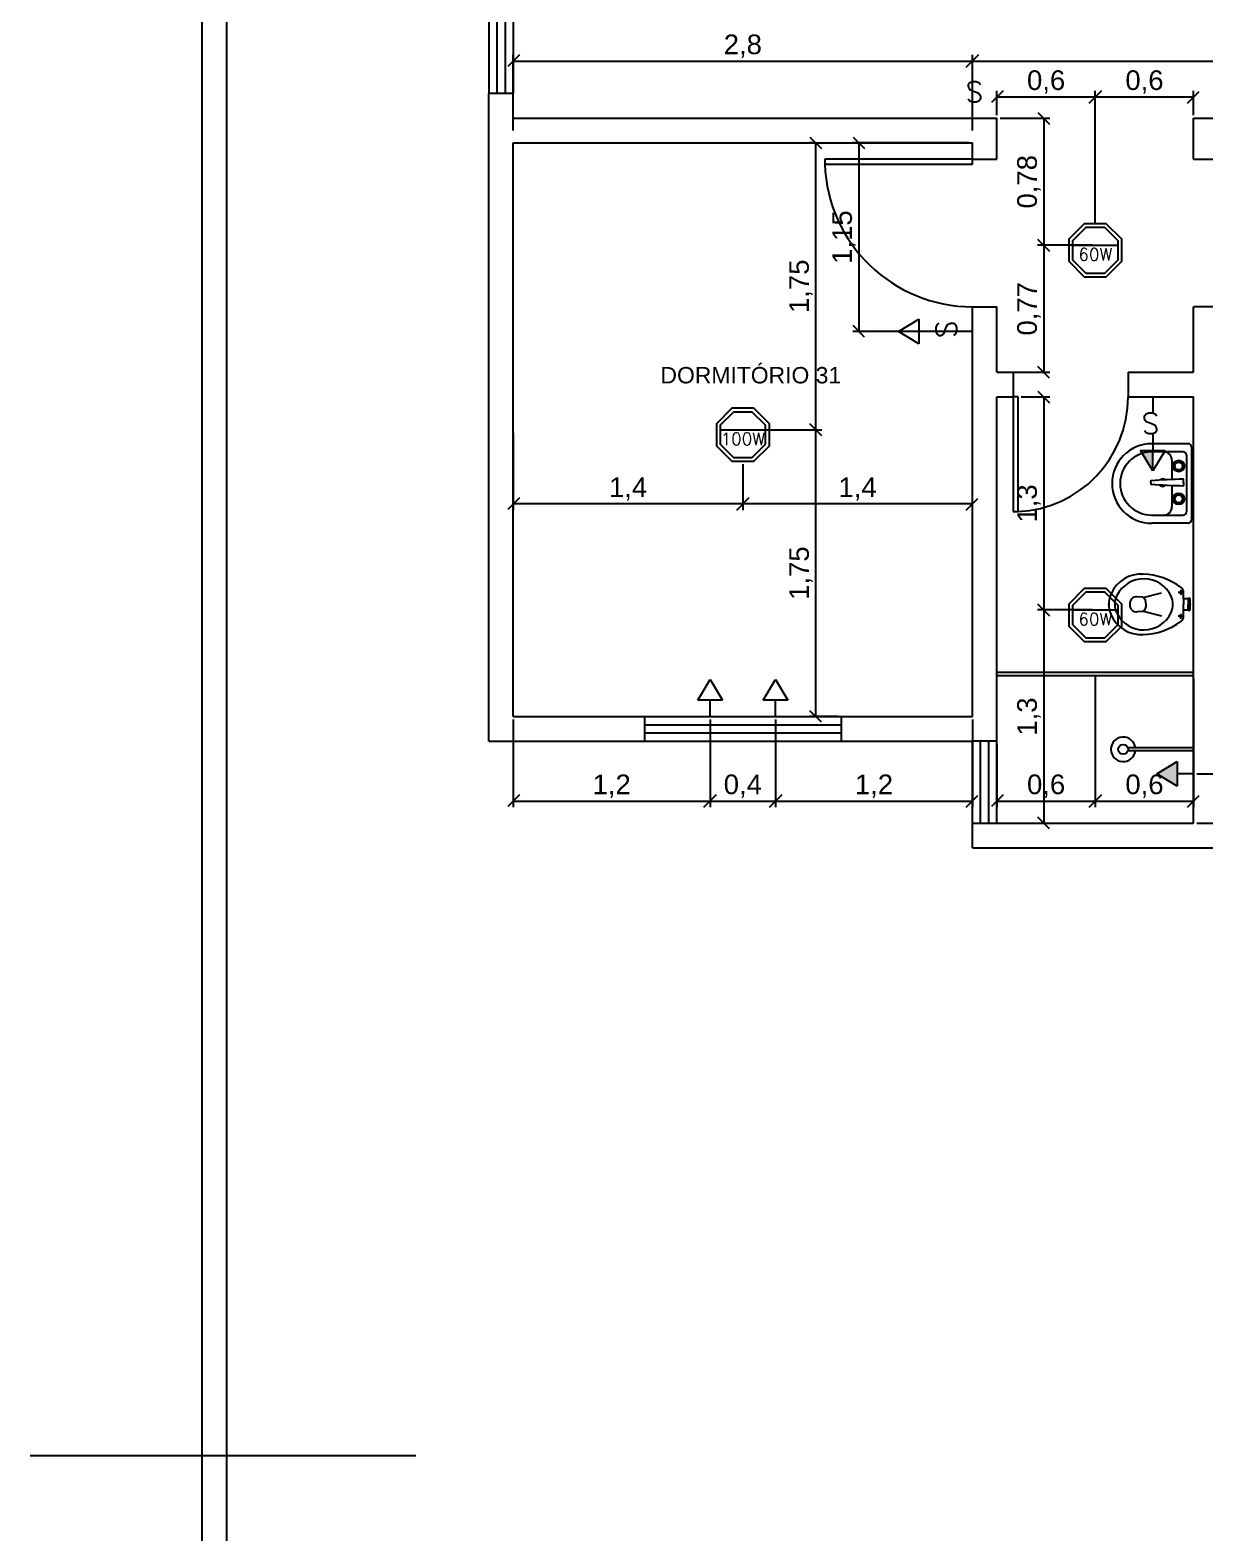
# Model space of a CAD drawing. Header units: millimetres. Extents: x 562 to 1062, y -27 to 300.
# Drawn here: x 649.31 to 656.48, y 239.3 to 248.46 of the extents above; entities that cross this region are included whole.
import ezdxf
from ezdxf.enums import TextEntityAlignment as Align

# ---------------------------------------------------------------- set-up
doc = ezdxf.new("R2010")
doc.units = ezdxf.units.MM
doc.header["$LTSCALE"] = 0.04
doc.linetypes.add('ACAD_ISO03W100', pattern=[30, 12, -18])
for name, color, linetype in [('01', 1, 'Continuous'), ('02', 2, 'Continuous'), ('03', 3, 'Continuous'), ('05', 5, 'Continuous'), ('2', 2, 'Continuous'), ('BAN', 11, 'Continuous'), ('LUMINAR', 2, 'Continuous'), ('TERRENO', 30, 'Continuous'), ('TRACEJADO', 7, 'ACAD_ISO03W100')]:
    doc.layers.add(name, color=color, linetype=linetype)
doc.styles.add('SIMPLEX', font='SIMPLEX.SHX')
doc.styles.get("Standard").update_dxf_attribs({"font": 'arial.ttf'})
doc.dimstyles.new('ISO-25', dxfattribs={"dimscale": 0.03, "dimtxt": 4, "dimasz": 2.5, "dimexe": 1.25, "dimexo": 0.625, "dimtad": 1, "dimtxsty": 'Standard', "dimblk": 'OBLIQUE', "dimcen": 2.5, "dimadec": 3, "dimazin": 0, "dimtfac": 1, "dimtmove": 0, "dimatfit": 3, "dimldrblk": 'OBLIQUE', "dimfxl": 1, "dimarcsym": 0})

# ---------------------------------------------------------------- blocks, each defined once
blk = doc.blocks.new('_Oblique')
at = {"layer": 'TRACEJADO', "color": 0, "lineweight": -2}
blk.add_line((-0.5, -0.5), (0.5, 0.5), dxfattribs=at)
blk = doc.blocks.new('*D120')
at = {"layer": 'BAN', "color": 0, "lineweight": -2}
for p, q in [((652.2582, 244.257), (652.2582, 243.7225)), ((653.4582, 244.257), (653.4582, 243.7225)), ((652.2582, 243.76), (653.4582, 243.76))]:
    blk.add_line(p, q, dxfattribs=at)
at = {"layer": 'Defpoints', "color": 0}
for p in [(652.2582, 244.2757), (653.4582, 244.2757), (653.4582, 243.76)]:
    blk.add_point(p, dxfattribs=at)
at = {"layer": 'BAN', "color": 0, "lineweight": -2, "xscale": 0.075, "yscale": 0.075, "zscale": 0.075, "rotation": 180}
blk.add_blockref('_Oblique', (652.2582, 243.76), dxfattribs=at)
at = {"layer": 'BAN', "color": 0, "lineweight": -2, "xscale": 0.075, "yscale": 0.075, "zscale": 0.075}
blk.add_blockref('_Oblique', (653.4582, 243.76), dxfattribs=at)
at = {"layer": 'BAN', "color": 0, "insert": (652.8582, 243.8509), "char_height": 0.12, "attachment_point": 5}
blk.add_mtext('1,2', dxfattribs=at)
blk = doc.blocks.new('*D121')
at = {"layer": 'BAN', "color": 0}
for p, q in [((653.4582, 244.257), (653.4582, 243.7225)), ((653.8582, 244.257), (653.8582, 243.7225)), ((653.4582, 243.76), (653.8582, 243.76))]:
    blk.add_line(p, q, dxfattribs=at)
at = {"layer": 'Defpoints', "color": 0}
for p in [(653.4582, 244.2757), (653.8582, 244.2757), (653.8582, 243.76)]:
    blk.add_point(p, dxfattribs=at)
at = {"layer": 'BAN', "color": 0, "xscale": 0.075, "yscale": 0.075, "zscale": 0.075, "rotation": 180}
blk.add_blockref('_Oblique', (653.4582, 243.76), dxfattribs=at)
at = {"layer": 'BAN', "color": 0, "xscale": 0.075, "yscale": 0.075, "zscale": 0.075}
blk.add_blockref('_Oblique', (653.8582, 243.76), dxfattribs=at)
at = {"layer": 'BAN', "color": 0, "insert": (653.6582, 243.8509), "char_height": 0.12, "attachment_point": 5}
blk.add_mtext('0,4', dxfattribs=at)
blk = doc.blocks.new('*D122')
at = {"layer": 'BAN', "color": 0}
for p, q in [((653.8582, 244.257), (653.8582, 243.7225)), ((655.0582, 244.257), (655.0582, 243.7225)), ((653.8582, 243.76), (655.0582, 243.76))]:
    blk.add_line(p, q, dxfattribs=at)
at = {"layer": 'Defpoints', "color": 0}
for p in [(653.8582, 244.2757), (655.0582, 244.2757), (655.0582, 243.76)]:
    blk.add_point(p, dxfattribs=at)
at = {"layer": 'BAN', "color": 0, "xscale": 0.075, "yscale": 0.075, "zscale": 0.075, "rotation": 180}
blk.add_blockref('_Oblique', (653.8582, 243.76), dxfattribs=at)
at = {"layer": 'BAN', "color": 0, "xscale": 0.075, "yscale": 0.075, "zscale": 0.075}
blk.add_blockref('_Oblique', (655.0582, 243.76), dxfattribs=at)
at = {"layer": 'BAN', "color": 0, "insert": (654.4582, 243.8509), "char_height": 0.12, "attachment_point": 5}
blk.add_mtext('1,2', dxfattribs=at)
blk = doc.blocks.new('*D123')
at = {"layer": 'BAN', "color": 0, "lineweight": -2}
for p, q in [((653.6582, 245.8146), (653.6582, 245.5353)), ((655.0582, 245.5728), (653.6582, 245.5728)), ((655.0582, 245.5445), (655.0582, 245.6103))]:
    blk.add_line(p, q, dxfattribs=at)
at = {"layer": 'Defpoints', "color": 0}
for p in [(653.6582, 245.8333), (653.6582, 245.5728), (655.0582, 245.5257)]:
    blk.add_point(p, dxfattribs=at)
at = {"layer": 'BAN', "color": 0, "lineweight": -2, "xscale": 0.075, "yscale": 0.075, "zscale": 0.075, "rotation": 180}
blk.add_blockref('_Oblique', (653.6582, 245.5728), dxfattribs=at)
at = {"layer": 'BAN', "color": 0, "lineweight": -2, "xscale": 0.075, "yscale": 0.075, "zscale": 0.075}
blk.add_blockref('_Oblique', (655.0582, 245.5728), dxfattribs=at)
at = {"layer": 'BAN', "color": 0, "insert": (654.3582, 245.6636), "char_height": 0.12, "attachment_point": 5}
blk.add_mtext('1,4', dxfattribs=at)
blk = doc.blocks.new('*D124')
at = {"layer": 'BAN', "color": 0}
for p, q in [((652.2582, 246.007), (652.2582, 245.5353)), ((653.6582, 245.8146), (653.6582, 245.5353)), ((653.6582, 245.5728), (652.2582, 245.5728))]:
    blk.add_line(p, q, dxfattribs=at)
at = {"layer": 'Defpoints', "color": 0}
for p in [(652.2582, 246.0257), (653.6582, 245.8333), (652.2582, 245.5728)]:
    blk.add_point(p, dxfattribs=at)
at = {"layer": 'BAN', "color": 0, "xscale": 0.075, "yscale": 0.075, "zscale": 0.075, "rotation": 180}
blk.add_blockref('_Oblique', (652.2582, 245.5728), dxfattribs=at)
at = {"layer": 'BAN', "color": 0, "xscale": 0.075, "yscale": 0.075, "zscale": 0.075}
blk.add_blockref('_Oblique', (653.6582, 245.5728), dxfattribs=at)
at = {"layer": 'BAN', "color": 0, "insert": (652.9582, 245.6636), "char_height": 0.12, "attachment_point": 5}
blk.add_mtext('1,4', dxfattribs=at)
blk = doc.blocks.new('*D152')
at = {"layer": 'BAN', "color": 0}
for p, q in [((655.8082, 244.527), (655.8082, 243.7225)), ((655.2082, 244.107), (655.2082, 243.7225)), ((655.2082, 243.76), (655.8082, 243.76))]:
    blk.add_line(p, q, dxfattribs=at)
at = {"layer": 'Defpoints', "color": 0}
for p in [(655.8082, 244.5457), (655.2082, 244.1257), (655.8082, 243.76)]:
    blk.add_point(p, dxfattribs=at)
at = {"layer": 'BAN', "color": 0, "xscale": 0.075, "yscale": 0.075, "zscale": 0.075, "rotation": 180}
blk.add_blockref('_Oblique', (655.2082, 243.76), dxfattribs=at)
at = {"layer": 'BAN', "color": 0, "xscale": 0.075, "yscale": 0.075, "zscale": 0.075}
blk.add_blockref('_Oblique', (655.8082, 243.76), dxfattribs=at)
at = {"layer": 'BAN', "color": 0, "insert": (655.5082, 243.8509), "char_height": 0.12, "attachment_point": 5}
blk.add_mtext('0,6', dxfattribs=at)
blk = doc.blocks.new('*D153')
at = {"layer": 'BAN', "color": 0}
for p, q in [((655.8082, 244.527), (655.8082, 243.7225)), ((656.4082, 244.507), (656.4082, 243.7225)), ((655.8082, 243.76), (656.4082, 243.76))]:
    blk.add_line(p, q, dxfattribs=at)
at = {"layer": 'Defpoints', "color": 0}
for p in [(655.8082, 244.5457), (656.4082, 244.5257), (656.4082, 243.76)]:
    blk.add_point(p, dxfattribs=at)
at = {"layer": 'BAN', "color": 0, "xscale": 0.075, "yscale": 0.075, "zscale": 0.075, "rotation": 180}
blk.add_blockref('_Oblique', (655.8082, 243.76), dxfattribs=at)
at = {"layer": 'BAN', "color": 0, "xscale": 0.075, "yscale": 0.075, "zscale": 0.075}
blk.add_blockref('_Oblique', (656.4082, 243.76), dxfattribs=at)
at = {"layer": 'BAN', "color": 0, "insert": (656.1082, 243.8509), "char_height": 0.12, "attachment_point": 5}
blk.add_mtext('0,6', dxfattribs=at)
blk = doc.blocks.new('*D240')
at = {"layer": 'BAN', "color": 0, "lineweight": -2}
for p, q in [((653.677, 246.0257), (654.1405, 246.0257)), ((654.103, 244.2757), (654.103, 246.0257)), ((654.2395, 244.2757), (654.0655, 244.2757))]:
    blk.add_line(p, q, dxfattribs=at)
at = {"layer": 'Defpoints', "color": 0}
for p in [(653.6582, 246.0257), (654.103, 246.0257), (654.2582, 244.2757)]:
    blk.add_point(p, dxfattribs=at)
at = {"layer": 'BAN', "color": 0, "lineweight": -2, "xscale": 0.075, "yscale": 0.075, "zscale": 0.075}
for p, rotation in [((654.103, 246.0257), 90), ((654.103, 244.2757), 270)]:
    blk.add_blockref('_Oblique', p, dxfattribs=dict(at, rotation=rotation))
at = {"layer": 'BAN', "color": 0, "insert": (654.0121, 245.1507), "char_height": 0.12, "attachment_point": 5, "rotation": 90}
blk.add_mtext('1,75', dxfattribs=at)
blk = doc.blocks.new('*D241')
at = {"layer": 'BAN', "color": 0}
for p, q in [((654.0842, 247.7757), (654.0655, 247.7757)), ((654.103, 246.0257), (654.103, 247.7757)), ((653.677, 246.0257), (654.1405, 246.0257))]:
    blk.add_line(p, q, dxfattribs=at)
at = {"layer": 'Defpoints', "color": 0}
for p in [(654.103, 247.7757), (654.103, 247.7757), (653.6582, 246.0257)]:
    blk.add_point(p, dxfattribs=at)
at = {"layer": 'BAN', "color": 0, "xscale": 0.075, "yscale": 0.075, "zscale": 0.075}
for p, rotation in [((654.103, 247.7757), 90), ((654.103, 246.0257), 270)]:
    blk.add_blockref('_Oblique', p, dxfattribs=dict(at, rotation=rotation))
at = {"layer": 'BAN', "color": 0, "insert": (654.0121, 246.9007), "char_height": 0.12, "attachment_point": 5, "rotation": 90}
blk.add_mtext('1,75', dxfattribs=at)
blk = doc.blocks.new('*D242')
at = {"layer": 'BAN', "color": 0, "lineweight": -2}
for p, q in [((655.0395, 247.7757), (654.3283, 247.7757)), ((654.3658, 247.7757), (654.3658, 246.6257)), ((655.0395, 246.6257), (654.3283, 246.6257))]:
    blk.add_line(p, q, dxfattribs=at)
at = {"layer": 'Defpoints', "color": 0}
for p in [(655.0582, 247.7757), (654.3658, 246.6257), (655.0582, 246.6257)]:
    blk.add_point(p, dxfattribs=at)
at = {"layer": 'BAN', "color": 0, "lineweight": -2, "xscale": 0.075, "yscale": 0.075, "zscale": 0.075}
for p, rotation in [((654.3658, 247.7757), 90), ((654.3658, 246.6257), 270)]:
    blk.add_blockref('_Oblique', p, dxfattribs=dict(at, rotation=rotation))
at = {"layer": 'BAN', "color": 0, "insert": (654.2749, 247.2007), "char_height": 0.12, "attachment_point": 5, "rotation": 90}
blk.add_mtext('1,15', dxfattribs=at)
blk = doc.blocks.new('*D243')
at = {"layer": 'BAN', "color": 0, "lineweight": -2}
for p, q in [((655.227, 247.9257), (655.5312, 247.9257)), ((655.4937, 247.9257), (655.4937, 247.1507)), ((655.7895, 247.1507), (655.4562, 247.1507))]:
    blk.add_line(p, q, dxfattribs=at)
at = {"layer": 'Defpoints', "color": 0}
for p in [(655.2082, 247.9257), (655.4937, 247.1507), (655.8082, 247.1507)]:
    blk.add_point(p, dxfattribs=at)
at = {"layer": 'BAN', "color": 0, "lineweight": -2, "xscale": 0.075, "yscale": 0.075, "zscale": 0.075}
for p, rotation in [((655.4937, 247.9257), 90), ((655.4937, 247.1507), 270)]:
    blk.add_blockref('_Oblique', p, dxfattribs=dict(at, rotation=rotation))
at = {"layer": 'BAN', "color": 0, "insert": (655.4029, 247.5382), "char_height": 0.12, "attachment_point": 5, "rotation": 90}
blk.add_mtext('0,78', dxfattribs=at)
blk = doc.blocks.new('*D244')
at = {"layer": 'BAN', "color": 0}
for p, q in [((655.7895, 247.1507), (655.4562, 247.1507)), ((655.4937, 247.1507), (655.4937, 246.3757)), ((655.227, 246.3757), (655.5312, 246.3757))]:
    blk.add_line(p, q, dxfattribs=at)
at = {"layer": 'Defpoints', "color": 0}
for p in [(655.8082, 247.1507), (655.2082, 246.3757), (655.4937, 246.3757)]:
    blk.add_point(p, dxfattribs=at)
at = {"layer": 'BAN', "color": 0, "xscale": 0.075, "yscale": 0.075, "zscale": 0.075}
for p, rotation in [((655.4937, 247.1507), 90), ((655.4937, 246.3757), 270)]:
    blk.add_blockref('_Oblique', p, dxfattribs=dict(at, rotation=rotation))
at = {"layer": 'BAN', "color": 0, "insert": (655.4029, 246.7632), "char_height": 0.12, "attachment_point": 5, "rotation": 90}
blk.add_mtext('0,77', dxfattribs=at)
blk = doc.blocks.new('*D245')
at = {"layer": 'BAN', "color": 0, "lineweight": -2}
for p, q in [((656.427, 243.9257), (656.8672, 243.9257)), ((656.8297, 243.9257), (656.8297, 243.6257)), ((656.427, 243.6257), (656.8672, 243.6257))]:
    blk.add_line(p, q, dxfattribs=at)
at = {"layer": 'Defpoints', "color": 0}
for p in [(656.4082, 243.9257), (656.4082, 243.6257), (656.8297, 243.6257)]:
    blk.add_point(p, dxfattribs=at)
at = {"layer": 'BAN', "color": 0, "lineweight": -2, "xscale": 0.075, "yscale": 0.075, "zscale": 0.075}
for p, rotation in [((656.8297, 243.9257), 90), ((656.8297, 243.6257), 270)]:
    blk.add_blockref('_Oblique', p, dxfattribs=dict(at, rotation=rotation))
at = {"layer": 'BAN', "color": 0, "insert": (656.7388, 243.7757), "char_height": 0.12, "attachment_point": 5, "rotation": 90}
blk.add_mtext('0,3', dxfattribs=at)
blk = doc.blocks.new('*D246')
at = {"layer": 'BAN', "color": 0, "lineweight": -2}
for p, q in [((655.2082, 247.9445), (655.2082, 248.0934)), ((655.2082, 248.0559), (655.8082, 248.0559)), ((655.8082, 247.2773), (655.8082, 248.0934))]:
    blk.add_line(p, q, dxfattribs=at)
at = {"layer": 'Defpoints', "color": 0}
for p in [(655.8082, 248.0559), (655.2082, 247.9257), (655.8082, 247.2586)]:
    blk.add_point(p, dxfattribs=at)
at = {"layer": 'BAN', "color": 0, "lineweight": -2, "xscale": 0.075, "yscale": 0.075, "zscale": 0.075, "rotation": 180}
blk.add_blockref('_Oblique', (655.2082, 248.0559), dxfattribs=at)
at = {"layer": 'BAN', "color": 0, "lineweight": -2, "xscale": 0.075, "yscale": 0.075, "zscale": 0.075}
blk.add_blockref('_Oblique', (655.8082, 248.0559), dxfattribs=at)
at = {"layer": 'BAN', "color": 0, "insert": (655.5082, 248.1468), "char_height": 0.12, "attachment_point": 5}
blk.add_mtext('0,6', dxfattribs=at)
blk = doc.blocks.new('*D247')
at = {"layer": 'BAN', "color": 0}
for p, q in [((655.8082, 247.2773), (655.8082, 248.0934)), ((655.8082, 248.0559), (656.4082, 248.0559)), ((656.4082, 247.9445), (656.4082, 248.0934))]:
    blk.add_line(p, q, dxfattribs=at)
at = {"layer": 'Defpoints', "color": 0}
for p in [(656.4082, 248.0559), (656.4082, 247.9257), (655.8082, 247.2586)]:
    blk.add_point(p, dxfattribs=at)
at = {"layer": 'BAN', "color": 0, "xscale": 0.075, "yscale": 0.075, "zscale": 0.075, "rotation": 180}
blk.add_blockref('_Oblique', (655.8082, 248.0559), dxfattribs=at)
at = {"layer": 'BAN', "color": 0, "xscale": 0.075, "yscale": 0.075, "zscale": 0.075}
blk.add_blockref('_Oblique', (656.4082, 248.0559), dxfattribs=at)
at = {"layer": 'BAN', "color": 0, "insert": (656.1082, 248.1468), "char_height": 0.12, "attachment_point": 5}
blk.add_mtext('0,6', dxfattribs=at)
blk = doc.blocks.new('*D249')
at = {"layer": 'BAN', "color": 0, "lineweight": -2}
for p, q in [((652.2582, 247.8517), (652.2582, 248.3119)), ((655.0582, 247.8517), (655.0582, 248.3119)), ((652.2582, 248.2744), (655.0582, 248.2744))]:
    blk.add_line(p, q, dxfattribs=at)
at = {"layer": 'Defpoints', "color": 0}
for p in [(655.0582, 248.2744), (652.2582, 247.833), (655.0582, 247.833)]:
    blk.add_point(p, dxfattribs=at)
at = {"layer": 'BAN', "color": 0, "lineweight": -2, "xscale": 0.075, "yscale": 0.075, "zscale": 0.075, "rotation": 180}
blk.add_blockref('_Oblique', (652.2582, 248.2744), dxfattribs=at)
at = {"layer": 'BAN', "color": 0, "lineweight": -2, "xscale": 0.075, "yscale": 0.075, "zscale": 0.075}
blk.add_blockref('_Oblique', (655.0582, 248.2744), dxfattribs=at)
at = {"layer": 'BAN', "color": 0, "insert": (653.6582, 248.3653), "char_height": 0.12, "attachment_point": 5}
blk.add_mtext('2,8', dxfattribs=at)
blk = doc.blocks.new('*D250')
at = {"layer": 'BAN', "color": 0}
for p, q in [((655.0582, 247.8517), (655.0582, 248.3119)), ((661.3682, 248.0767), (661.3682, 248.3119)), ((655.0582, 248.2744), (661.3682, 248.2744))]:
    blk.add_line(p, q, dxfattribs=at)
at = {"layer": 'Defpoints', "color": 0}
for p in [(661.3682, 248.2744), (661.3682, 248.058), (655.0582, 247.833)]:
    blk.add_point(p, dxfattribs=at)
at = {"layer": 'BAN', "color": 0, "xscale": 0.075, "yscale": 0.075, "zscale": 0.075, "rotation": 180}
blk.add_blockref('_Oblique', (655.0582, 248.2744), dxfattribs=at)
at = {"layer": 'BAN', "color": 0, "xscale": 0.075, "yscale": 0.075, "zscale": 0.075}
blk.add_blockref('_Oblique', (661.3682, 248.2744), dxfattribs=at)
at = {"layer": 'BAN', "color": 0, "insert": (658.2132, 248.3653), "char_height": 0.12, "attachment_point": 5}
blk.add_mtext('6,31', dxfattribs=at)
blk = doc.blocks.new('*D262')
at = {"layer": 'BAN', "color": 0}
for p, q in [((655.357, 246.2257), (655.5312, 246.2257)), ((655.4937, 246.2257), (655.4937, 244.9257)), ((655.7895, 244.9257), (655.4562, 244.9257))]:
    blk.add_line(p, q, dxfattribs=at)
at = {"layer": 'Defpoints', "color": 0}
for p in [(655.3382, 246.2257), (655.4937, 244.9257), (655.8082, 244.9257)]:
    blk.add_point(p, dxfattribs=at)
at = {"layer": 'BAN', "color": 0, "xscale": 0.075, "yscale": 0.075, "zscale": 0.075}
for p, rotation in [((655.4937, 246.2257), 90), ((655.4937, 244.9257), 270)]:
    blk.add_blockref('_Oblique', p, dxfattribs=dict(at, rotation=rotation))
at = {"layer": 'BAN', "color": 0, "insert": (655.4029, 245.5757), "char_height": 0.12, "attachment_point": 5, "rotation": 90}
blk.add_mtext('1,3', dxfattribs=at)
blk = doc.blocks.new('*D263')
at = {"layer": 'BAN', "color": 0}
for p, q in [((655.7895, 244.9257), (655.4562, 244.9257)), ((655.4937, 244.9257), (655.4937, 243.6257)), ((655.227, 243.6257), (655.5312, 243.6257))]:
    blk.add_line(p, q, dxfattribs=at)
at = {"layer": 'Defpoints', "color": 0}
for p in [(655.8082, 244.9257), (655.2082, 243.6257), (655.4937, 243.6257)]:
    blk.add_point(p, dxfattribs=at)
at = {"layer": 'BAN', "color": 0, "xscale": 0.075, "yscale": 0.075, "zscale": 0.075}
for p, rotation in [((655.4937, 244.9257), 90), ((655.4937, 243.6257), 270)]:
    blk.add_blockref('_Oblique', p, dxfattribs=dict(at, rotation=rotation))
at = {"layer": 'BAN', "color": 0, "insert": (655.4029, 244.2757), "char_height": 0.12, "attachment_point": 5, "rotation": 90}
blk.add_mtext('1,3', dxfattribs=at)

msp = doc.modelspace()

# ---------------------------------------------------------------- hatches: boundary and pattern name
at = {"layer": '03'}
h = msp.add_hatch(color=256, dxfattribs=at)
h.paths.add_polyline_path([(656.1586, 245.7743), (656.1586, 245.89), (656.0913, 245.89, 0.010312), (656.0892, 245.8899)])
h.paths.add_polyline_path([(656.0892, 245.89), (656.1586, 245.89), (656.1586, 245.8993), (656.0836, 245.8993)])
msp.add_hatch(color=256, dxfattribs=at).paths.add_polyline_path([(656.3082, 244.0007), (656.1832, 243.9257), (656.3082, 243.8507)])

# ---------------------------------------------------------------- linework, layer by layer
for p, q in [((656.0977, 245.0033), (656.0645, 245.0057)), ((656.1005, 245.0013), (656.2126, 245.0306)), ((656.3451, 245.0327), (656.3144, 245.0327)), ((656.3297, 245.048), (656.3297, 245.0173)), ((656.3467, 244.9919), (656.3467, 244.9601)), ((656.3754, 244.9919), (656.3754, 244.9601)), ((656.0977, 244.9171), (656.0645, 244.9145)), ((656.1009, 244.9189), (656.2126, 244.8896)), ((656.3297, 244.8722), (656.3297, 244.9029)), ((656.3467, 244.9284), (656.3467, 244.9601)), ((656.3754, 244.9284), (656.3754, 244.9601)), ((656.3451, 244.8876), (656.3144, 244.8876))]:
    msp.add_line(p, q)
msp.add_lwpolyline([(656.3756, 244.9268, 0.868852), (656.3867, 244.9284), (656.3867, 244.9601), (656.3867, 244.9919, 0.868852), (656.3756, 244.9935), (656.3469, 244.9935), (656.3469, 245.0339, 0.237631), (656.3324, 245.0627, 0.148029), (656.0998, 245.1449, 0.31016), (655.9046, 245.0253, 0.21646), (655.9046, 244.895, 0.30817), (656.0998, 244.7753, 0.152934), (656.3324, 244.8576, 0.237634), (656.3469, 244.8863), (656.3469, 244.9268), (656.3756, 244.9268)], format="xyb")
for centre in [(656.3297, 245.0327), (656.3297, 244.8876)]:
    msp.add_circle(centre, 0.00512)
for centre, radius, start, end in [((656.1043, 244.9329), 0.1833, 24.91383, 153.90168), ((656.0413, 244.9601), 0.1148, 152.27758, 207.72242), ((656.0599, 244.9648), 0.0412, 83.55086, 186.44914), ((656.0718, 244.965), 0.0462, 353.95898, 55.98621), ((656.1643, 244.9601), 0.1175, 334.82339, 25.17661), ((656.1043, 244.9873), 0.1833, 206.06623, 335.11826), ((656.0597, 244.9554), 0.0411, 173.38385, 276.61615), ((656.08, 244.9516), 0.0388, 297.15347, 12.77412)]:
    msp.add_arc(centre, radius, start, end)
at = {"color": 0, "linetype": 'ByBlock'}
for p in [(656.0911, 245.1451), (655.8904, 244.9601), (655.8904, 244.9601), (656.3867, 244.9601), (656.0911, 244.7751)]:
    msp.add_point(p, dxfattribs=at)
at = {"layer": '01'}
for p, q in [((656.3752, 245.94), (656.1527, 245.94)), ((656.3952, 245.92), (656.3952, 245.475)), ((656.344, 245.89), (656.1527, 245.89)), ((656.2752, 245.84), (656.2752, 245.7219)), ((656.364, 245.87), (656.364, 245.5244)), ((656.3468, 245.7039), (656.3468, 245.7219)), ((656.1468, 245.7039), (656.1468, 245.7121)), ((656.1468, 245.7039), (656.1468, 245.6957)), ((656.2752, 245.6859), (656.2752, 245.5544)), ((656.3468, 245.7039), (656.3468, 245.6859)), ((656.1527, 245.5044), (656.2252, 245.5044)), ((656.3752, 245.455), (656.1527, 245.455)), ((656.2252, 245.5044), (656.344, 245.5044)), ((655.2082, 244.5457), (656.4082, 244.5457)), ((655.2082, 244.5257), (656.4082, 244.5257)), ((656.4082, 244.0857), (656.0065, 244.0857)), ((656.4082, 244.0657), (656.0065, 244.0657)), ((651.6632, 239.7649), (649.3104, 239.7649))]:
    msp.add_line(p, q, dxfattribs=at)
for centre, radius in [((656.3168, 245.8039), 0.035), ((656.3168, 245.8039), 0.025), ((656.3168, 245.8039), 0.024), ((656.3168, 245.6039), 0.035), ((656.3168, 245.6039), 0.025), ((656.3168, 245.6039), 0.024), ((655.9782, 244.0757), 0.03)]:
    msp.add_circle(centre, radius, dxfattribs=at)
for centre, radius, start, end in [((656.1527, 245.6975), 0.2425, 90, 270), ((656.3752, 245.92), 0.02, 0, 90), ((656.1527, 245.6975), 0.193, 90, 270), ((656.2252, 245.84), 0.05, 0, 90), ((656.344, 245.87), 0.02, 0, 90), ((656.389, 242.8745), 2.8497, 90.88971, 94.83899), ((656.2198, 245.7025), 0.0225, 51.07347, 135.77481), ((656.3448, 245.7219), 0.002, 0, 90.88971), ((656.1488, 245.7121), 0.002, 94.83899, 180), ((656.1488, 245.6957), 0.002, 180, 265.16101), ((656.389, 248.5333), 2.8497, 265.16101, 269.11029), ((656.2198, 245.7025), 0.0225, 214.38191, 318.77663), ((656.3448, 245.6859), 0.002, 269.11029, 0), ((656.2252, 245.5544), 0.05, 270, 0), ((656.344, 245.5244), 0.02, 270, 0), ((656.3752, 245.475), 0.02, 270, 0), ((655.9782, 244.0757), 0.075, 7.66226, 352.33774)]:
    msp.add_arc(centre, radius, start, end, dxfattribs=at)
at = {"layer": '02'}
for p, q in [((652.1082, 249.2757), (652.1082, 248.0757)), ((652.1582, 249.2757), (652.1582, 248.0757)), ((652.2082, 249.2757), (652.2082, 248.0757)), ((652.2582, 249.2757), (652.2582, 248.0757)), ((655.0582, 247.6457), (655.0582, 247.6757)), ((655.3382, 246.2257), (655.3082, 246.2257)), ((653.0582, 244.2757), (654.2582, 244.2757)), ((653.0582, 244.2257), (654.2582, 244.2257)), ((653.0582, 244.1757), (654.2582, 244.1757)), ((653.0582, 244.1257), (654.2582, 244.1257)), ((655.1082, 243.6257), (655.1082, 244.1257)), ((655.1582, 243.6257), (655.1582, 244.1257))]:
    msp.add_line(p, q, dxfattribs=at)
at = {"layer": '03'}
for p, q in [((655.0582, 247.9257), (655.0582, 248.0257)), ((654.6068, 246.6254), (654.7318, 246.7004)), ((654.7318, 246.7004), (654.7318, 246.5504)), ((654.7318, 246.5504), (654.6068, 246.6254)), ((654.8318, 246.6254), (654.7318, 246.6254)), ((655.0582, 246.6257), (654.9582, 246.6257)), ((656.1582, 246.2257), (656.1582, 246.1257)), ((656.1586, 245.9993), (656.1586, 245.8993)), ((656.1586, 245.7743), (656.0836, 245.8993)), ((656.0836, 245.8993), (656.2336, 245.8993)), ((656.1586, 245.7743), (656.1586, 245.8993)), ((656.2336, 245.8993), (656.1586, 245.7743)), ((653.3832, 244.3757), (653.4582, 244.5007)), ((653.4582, 244.5007), (653.5332, 244.3757)), ((653.7832, 244.3757), (653.8582, 244.5007)), ((653.8582, 244.5007), (653.9332, 244.3757)), ((653.5332, 244.3757), (653.3832, 244.3757)), ((653.4582, 244.2757), (653.4582, 244.3757)), ((653.9332, 244.3757), (653.7832, 244.3757)), ((653.8582, 244.2757), (653.8582, 244.3757)), ((656.1832, 243.9257), (656.3082, 244.0007)), ((656.3082, 244.0007), (656.3082, 243.8507)), ((656.3082, 243.8507), (656.1832, 243.9257)), ((656.4082, 243.9257), (656.3082, 243.9257))]:
    msp.add_line(p, q, dxfattribs=at)
for points in [[(655.7413, 247.2817), (655.6466, 247.187), (655.6466, 247.053), (655.7413, 246.9583), (655.8752, 246.9583), (655.9699, 247.053), (655.9699, 247.187), (655.8752, 247.2817)], [(653.5913, 246.1567), (653.4966, 246.062), (653.4966, 245.928), (653.5913, 245.8333), (653.7252, 245.8333), (653.8199, 245.928), (653.8199, 246.062), (653.7252, 246.1567)], [(655.7413, 245.0567), (655.6466, 244.962), (655.6466, 244.828), (655.7413, 244.7333), (655.8752, 244.7333), (655.9699, 244.828), (655.9699, 244.962), (655.8752, 245.0567)]]:
    msp.add_lwpolyline(points, close=True, dxfattribs=at)
at = {"layer": '05'}
for p, q in [((650.3582, 269.7757), (650.3582, 239.7649)), ((650.5082, 269.6257), (650.5082, 239.7649)), ((652.1082, 244.1257), (652.1082, 248.0757)), ((652.2582, 248.0757), (652.1082, 248.0757)), ((652.2582, 248.0757), (652.1082, 248.0757)), ((652.2582, 247.9257), (652.2582, 248.0757)), ((652.2582, 247.9257), (655.2082, 247.9257)), ((655.2082, 247.6757), (655.2082, 247.9257)), ((656.4082, 247.6757), (656.4082, 247.9257)), ((656.4082, 247.9257), (656.5582, 247.9257)), ((652.2582, 244.2757), (652.2582, 247.7757)), ((652.2582, 247.7757), (655.0582, 247.7757)), ((655.0582, 247.6757), (655.0582, 247.7757)), ((655.0582, 247.6757), (655.2082, 247.6757)), ((656.4082, 247.6757), (656.5582, 247.6757)), ((655.0582, 246.7757), (655.2082, 246.7757)), ((655.0582, 244.2757), (655.0582, 246.7757)), ((655.2082, 246.3757), (655.2082, 246.7757)), ((656.5582, 246.7757), (656.4082, 246.7757)), ((656.4082, 246.3757), (656.4082, 246.7757)), ((655.2082, 246.3757), (655.3082, 246.3757)), ((655.3082, 246.3757), (655.3082, 246.2257)), ((656.0082, 246.3757), (656.4082, 246.3757)), ((656.0082, 246.3757), (656.0082, 246.2257)), ((655.2082, 246.2257), (655.3082, 246.2257)), ((655.2082, 243.6257), (655.2082, 246.2257)), ((656.0082, 246.2257), (656.4082, 246.2257)), ((656.4082, 243.6257), (656.4082, 246.2257)), ((652.2582, 244.2757), (653.0582, 244.2757)), ((653.0582, 244.2757), (653.0582, 244.1257)), ((654.2582, 244.2757), (655.0582, 244.2757)), ((654.2582, 244.2757), (654.2582, 244.1257)), ((652.1082, 244.1257), (653.0582, 244.1257)), ((654.2582, 244.1257), (655.0582, 244.1257)), ((655.2082, 244.1257), (655.0582, 244.1257)), ((655.0582, 243.4757), (655.0582, 244.1257)), ((655.0582, 243.6257), (655.2082, 243.6257)), ((655.2082, 243.6257), (656.4082, 243.6257)), ((655.0582, 243.4757), (656.5582, 243.4757))]:
    msp.add_line(p, q, dxfattribs=at)
at = {"layer": '2'}
for p, q in [((655.0582, 247.6757), (654.1582, 247.6757)), ((654.1582, 247.6757), (654.1582, 247.6457)), ((654.1582, 247.6457), (655.0582, 247.6457)), ((655.3082, 246.2257), (655.3082, 245.5257)), ((655.3382, 245.5257), (655.3382, 246.2257)), ((655.3082, 245.5257), (655.3382, 245.5257))]:
    msp.add_line(p, q, dxfattribs=at)
for centre, radius, start, end in [((655.0582, 247.6757), 0.9, 181.91021, 270), ((655.3082, 246.2257), 0.7, 272.45629, 0)]:
    msp.add_arc(centre, radius, start, end, dxfattribs=at)
at = {"layer": 'LUMINAR', "color": 1}
for p, q in [((655.6697, 247.1507), (655.9468, 247.1507)), ((653.5197, 246.0257), (653.7968, 246.0257)), ((655.6697, 244.9257), (655.9468, 244.9257))]:
    msp.add_line(p, q, dxfattribs=at)
for points in [[(655.7508, 247.2586), (655.6697, 247.1774), (655.6697, 247.0626), (655.7508, 246.9814), (655.8657, 246.9814), (655.9468, 247.0626), (655.9468, 247.1774), (655.8657, 247.2586)], [(653.6008, 246.1336), (653.5197, 246.0524), (653.5197, 245.9376), (653.6008, 245.8564), (653.7157, 245.8564), (653.7968, 245.9376), (653.7968, 246.0524), (653.7157, 246.1336)], [(655.7508, 245.0336), (655.6697, 244.9524), (655.6697, 244.8376), (655.7508, 244.7564), (655.8657, 244.7564), (655.9468, 244.8376), (655.9468, 244.9524), (655.8657, 245.0336)]]:
    msp.add_lwpolyline(points, close=True, dxfattribs=at)
at = {"layer": 'TERRENO'}
for p, q in [((650.3582, 239.7649), (650.3582, 199.7757)), ((650.5082, 239.7649), (650.5082, 199.8543))]:
    msp.add_line(p, q, dxfattribs=at)

# ---------------------------------------------------------------- texts
at = {"layer": '01'}
msp.add_text('DORMITÓRIO 31', height=0.1, dxfattribs=at).set_placement((653.1559, 246.3081))
at = {"layer": '03', "style": 'SIMPLEX'}
msp.add_attdef('S', (655.0171, 248.0232), 'S', height=0.125, dxfattribs=at)
for p, rotation in [((654.9608, 246.5846), 90), ((656.1994, 246.1282), 180)]:
    msp.add_attdef('S', p, 'S', height=0.125, rotation=rotation, dxfattribs=at)
at = {"layer": 'LUMINAR', "style": 'SIMPLEX'}
for tag, p in [('60W', (655.8078, 247.0572)), ('100W', (653.6578, 245.9322)), ('60W', (655.8078, 244.8322))]:
    msp.add_attdef(tag, text='100W', height=0.075, dxfattribs=at).set_placement(p, align=Align.CENTER)

# ---------------------------------------------------------------- dimensions: what is measured, and where the dimension line sits
at = {"layer": 'BAN'}
for base, p1, p2, picture, middle in [((655.0582, 248.2744), (652.2582, 247.833), (655.0582, 247.833), '*D249', (653.6582, 248.3653)), ((655.8082, 248.0559), (655.2082, 247.9257), (655.8082, 247.2586), '*D246', (655.5082, 248.1468)), ((653.6582, 245.5728), (655.0582, 245.5257), (653.6582, 245.8333), '*D123', (654.3582, 245.6636)), ((653.4582, 243.76), (652.2582, 244.2757), (653.4582, 244.2757), '*D120', (652.8582, 243.8509))]:
    dim = msp.add_linear_dim(base=base, p1=p1, p2=p2, dimstyle='ISO-25', dxfattribs=at)
    dim.commit()
    dim.dimension.update_dxf_attribs({"geometry": picture, "text_midpoint": middle})
for base, p1, p2, picture, middle in [((661.3682, 248.2744), (655.0582, 247.833), (661.3682, 248.058), '*D250', (658.2132, 248.3653)), ((656.4082, 248.0559), (655.8082, 247.2586), (656.4082, 247.9257), '*D247', (656.1082, 248.1468)), ((652.2582, 245.5728), (653.6582, 245.8333), (652.2582, 246.0257), '*D124', (652.9582, 245.6636)), ((655.8082, 243.76), (655.2082, 244.1257), (655.8082, 244.5457), '*D152', (655.5082, 243.8509)), ((656.4082, 243.76), (655.8082, 244.5457), (656.4082, 244.5257), '*D153', (656.1082, 243.8509)), ((653.8582, 243.76), (653.4582, 244.2757), (653.8582, 244.2757), '*D121', (653.6582, 243.8509)), ((655.0582, 243.76), (653.8582, 244.2757), (655.0582, 244.2757), '*D122', (654.4582, 243.8509))]:
    dim = msp.add_linear_dim(base=base, p1=p1, p2=p2, dimstyle='ISO-25', override={"dimtmove": 1}, dxfattribs=at)
    dim.commit()
    dim.dimension.update_dxf_attribs({"geometry": picture, "text_midpoint": middle})
for base, p1, p2, picture, middle in [((655.4937367499, 247.1507224954), (655.2082490579, 247.9257224954), (655.8082490579, 247.1507224954), '*D243', (655.4028721523, 247.5382224954)), ((654.3658, 246.6257), (655.0582, 247.7757), (655.0582, 246.6257), '*D242', (654.2749, 247.2007)), ((654.103, 246.0257), (654.2582, 244.2757), (653.6582, 246.0257), '*D240', (654.0121, 245.1507)), ((656.8297, 243.6257), (656.4082, 243.9257), (656.4082, 243.6257), '*D245', (656.7388, 243.7757))]:
    dim = msp.add_linear_dim(base=base, p1=p1, p2=p2, angle=90, dimstyle='ISO-25', dxfattribs=at)
    dim.commit()
    dim.dimension.update_dxf_attribs({"geometry": picture, "text_midpoint": middle})
for base, p1, p2, picture, middle in [((654.103, 247.7757), (653.6582, 246.0257), (654.103, 247.7757), '*D241', (654.0121, 246.9007)), ((655.4937367499, 246.3757224954), (655.8082490579, 247.1507224954), (655.2082490579, 246.3757224954), '*D244', (655.4028721523, 246.7632224954)), ((655.4937, 244.9257), (655.3382, 246.2257), (655.8082, 244.9257), '*D262', (655.4029, 245.5757)), ((655.4937, 243.6257), (655.8082, 244.9257), (655.2082, 243.6257), '*D263', (655.4029, 244.2757))]:
    dim = msp.add_linear_dim(base=base, p1=p1, p2=p2, angle=90, dimstyle='ISO-25', override={"dimtmove": 1}, dxfattribs=at)
    dim.commit()
    dim.dimension.update_dxf_attribs({"geometry": picture, "text_midpoint": middle})

doc.saveas('drawing.dxf')
